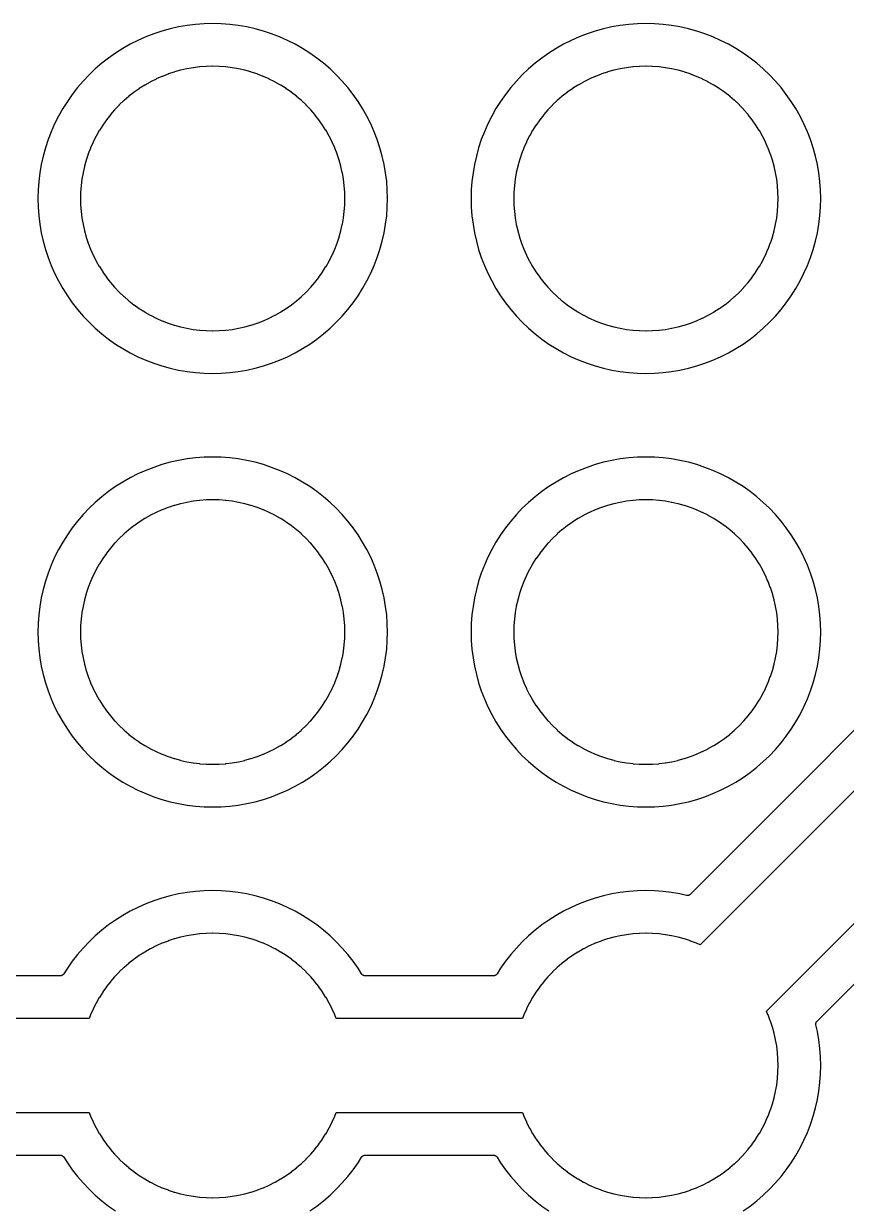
# Model space of a CAD drawing. Header units: millimetres. Extents: x -0.1 to 60, y -80 to 0.1.
# Drawn here: x 6.99 to 16.64, y -72.77 to -58.91 of the extents above; entities that cross this region are included whole.
import ezdxf

# ---------------------------------------------------------------- set-up
doc = ezdxf.new("R2010")
doc.units = ezdxf.units.MM

msp = doc.modelspace()

# ---------------------------------------------------------------- linework, layer by layer
for points in [[(11.257, -60.96), (11.255, -60.859), (11.248, -60.759), (11.235, -60.659), (11.218, -60.56), (11.196, -60.462), (11.169, -60.365), (11.138, -60.269), (11.101, -60.176), (11.061, -60.084), (11.015, -59.994), (10.966, -59.906), (10.912, -59.821), (10.854, -59.739), (10.792, -59.66), (10.726, -59.583), (10.657, -59.51), (10.584, -59.441), (10.508, -59.375), (10.429, -59.313), (10.346, -59.255), (10.261, -59.202), (10.174, -59.152), (10.084, -59.107), (9.992, -59.066), (9.898, -59.03), (9.803, -58.998), (9.706, -58.971), (9.607, -58.949), (9.508, -58.932), (9.408, -58.92), (9.308, -58.912), (9.207, -58.91), (9.107, -58.912), (9.007, -58.92), (8.907, -58.932), (8.808, -58.949), (8.709, -58.971), (8.612, -58.998), (8.517, -59.03), (8.423, -59.066), (8.331, -59.107), (8.241, -59.152), (8.154, -59.202), (8.069, -59.255), (7.986, -59.313), (7.907, -59.375), (7.831, -59.441), (7.758, -59.51), (7.689, -59.583), (7.623, -59.66), (7.561, -59.739), (7.503, -59.821), (7.449, -59.906), (7.4, -59.994), (7.354, -60.084), (7.314, -60.176), (7.277, -60.269), (7.246, -60.365), (7.219, -60.462), (7.197, -60.56), (7.18, -60.659), (7.167, -60.759), (7.16, -60.859), (7.158, -60.96), (7.16, -61.061), (7.167, -61.161), (7.18, -61.261), (7.197, -61.36), (7.219, -61.458), (7.246, -61.555), (7.277, -61.651), (7.314, -61.744), (7.354, -61.836), (7.4, -61.926), (7.449, -62.014), (7.503, -62.099), (7.561, -62.181), (7.623, -62.26), (7.689, -62.337), (7.758, -62.41), (7.831, -62.479), (7.907, -62.545), (7.986, -62.607), (8.069, -62.665), (8.154, -62.718), (8.241, -62.768), (8.331, -62.813), (8.423, -62.854), (8.517, -62.89), (8.612, -62.922), (8.709, -62.949), (8.808, -62.971), (8.907, -62.988), (9.007, -63), (9.107, -63.008), (9.207, -63.01), (9.308, -63.008), (9.408, -63), (9.508, -62.988), (9.607, -62.971), (9.706, -62.949), (9.803, -62.922), (9.898, -62.89), (9.992, -62.854), (10.084, -62.813), (10.174, -62.768), (10.261, -62.718), (10.346, -62.665), (10.429, -62.607), (10.508, -62.545), (10.584, -62.479), (10.657, -62.41), (10.726, -62.337), (10.792, -62.26), (10.854, -62.181), (10.912, -62.099), (10.966, -62.014), (11.015, -61.926), (11.061, -61.836), (11.101, -61.744), (11.138, -61.651), (11.169, -61.555), (11.196, -61.458), (11.218, -61.36), (11.235, -61.261), (11.248, -61.161), (11.255, -61.061), (11.257, -60.96)], [(16.337, -60.96), (16.335, -60.859), (16.328, -60.759), (16.315, -60.659), (16.298, -60.56), (16.276, -60.462), (16.249, -60.365), (16.218, -60.269), (16.181, -60.176), (16.141, -60.084), (16.095, -59.994), (16.046, -59.906), (15.992, -59.821), (15.934, -59.739), (15.872, -59.66), (15.806, -59.583), (15.737, -59.51), (15.664, -59.441), (15.588, -59.375), (15.509, -59.313), (15.426, -59.255), (15.341, -59.202), (15.254, -59.152), (15.164, -59.107), (15.072, -59.066), (14.978, -59.03), (14.883, -58.998), (14.786, -58.971), (14.687, -58.949), (14.588, -58.932), (14.488, -58.92), (14.388, -58.912), (14.287, -58.91), (14.187, -58.912), (14.087, -58.92), (13.987, -58.932), (13.888, -58.949), (13.789, -58.971), (13.692, -58.998), (13.597, -59.03), (13.503, -59.066), (13.411, -59.107), (13.321, -59.152), (13.234, -59.202), (13.149, -59.255), (13.066, -59.313), (12.987, -59.375), (12.911, -59.441), (12.838, -59.51), (12.769, -59.583), (12.703, -59.66), (12.641, -59.739), (12.583, -59.821), (12.529, -59.906), (12.48, -59.994), (12.434, -60.084), (12.394, -60.176), (12.357, -60.269), (12.326, -60.365), (12.299, -60.462), (12.277, -60.56), (12.26, -60.659), (12.247, -60.759), (12.24, -60.859), (12.238, -60.96), (12.24, -61.061), (12.247, -61.161), (12.26, -61.261), (12.277, -61.36), (12.299, -61.458), (12.326, -61.555), (12.357, -61.651), (12.394, -61.744), (12.434, -61.836), (12.48, -61.926), (12.529, -62.014), (12.583, -62.099), (12.641, -62.181), (12.703, -62.26), (12.769, -62.337), (12.838, -62.41), (12.911, -62.479), (12.987, -62.545), (13.066, -62.607), (13.149, -62.665), (13.234, -62.718), (13.321, -62.768), (13.411, -62.813), (13.503, -62.854), (13.597, -62.89), (13.692, -62.922), (13.789, -62.949), (13.888, -62.971), (13.987, -62.988), (14.087, -63), (14.187, -63.008), (14.287, -63.01), (14.388, -63.008), (14.488, -63), (14.588, -62.988), (14.687, -62.971), (14.786, -62.949), (14.883, -62.922), (14.978, -62.89), (15.072, -62.854), (15.164, -62.813), (15.254, -62.768), (15.341, -62.718), (15.426, -62.665), (15.509, -62.607), (15.588, -62.545), (15.664, -62.479), (15.737, -62.41), (15.806, -62.337), (15.872, -62.26), (15.934, -62.181), (15.992, -62.099), (16.046, -62.014), (16.095, -61.926), (16.141, -61.836), (16.181, -61.744), (16.218, -61.651), (16.249, -61.555), (16.276, -61.458), (16.298, -61.36), (16.315, -61.261), (16.328, -61.161), (16.335, -61.061), (16.337, -60.96)], [(10.758, -60.96), (10.758, -60.96), (10.757, -60.959), (10.756, -60.885), (10.756, -60.883), (10.75, -60.809), (10.75, -60.807), (10.741, -60.734), (10.741, -60.731), (10.728, -60.659), (10.727, -60.656), (10.711, -60.585), (10.711, -60.582), (10.691, -60.511), (10.69, -60.509), (10.667, -60.439), (10.666, -60.437), (10.64, -60.368), (10.639, -60.366), (10.609, -60.298), (10.608, -60.296), (10.575, -60.23), (10.574, -60.228), (10.538, -60.164), (10.536, -60.162), (10.497, -60.1), (10.496, -60.098), (10.453, -60.038), (10.452, -60.036), (10.406, -59.978), (10.405, -59.976), (10.357, -59.92), (10.355, -59.918), (10.304, -59.865), (10.303, -59.863), (10.249, -59.812), (10.247, -59.811), (10.192, -59.763), (10.19, -59.761), (10.132, -59.716), (10.13, -59.714), (10.07, -59.672), (10.068, -59.671), (10.005, -59.631), (10.003, -59.63), (9.939, -59.594), (9.937, -59.592), (9.871, -59.559), (9.869, -59.558), (9.802, -59.528), (9.8, -59.528), (9.731, -59.501), (9.729, -59.5), (9.659, -59.477), (9.656, -59.476), (9.585, -59.457), (9.583, -59.456), (9.511, -59.44), (9.509, -59.44), (9.436, -59.427), (9.434, -59.427), (9.361, -59.418), (9.358, -59.417), (9.285, -59.412), (9.282, -59.412), (9.209, -59.41), (9.206, -59.41), (9.133, -59.412), (9.13, -59.412), (9.057, -59.417), (9.054, -59.418), (8.981, -59.427), (8.979, -59.427), (8.906, -59.44), (8.904, -59.44), (8.832, -59.456), (8.83, -59.457), (8.759, -59.476), (8.756, -59.477), (8.686, -59.5), (8.684, -59.501), (8.615, -59.528), (8.613, -59.528), (8.546, -59.558), (8.544, -59.559), (8.478, -59.592), (8.476, -59.594), (8.412, -59.63), (8.41, -59.631), (8.347, -59.671), (8.345, -59.672), (8.285, -59.714), (8.283, -59.716), (8.225, -59.761), (8.223, -59.763), (8.168, -59.811), (8.166, -59.812), (8.112, -59.863), (8.111, -59.865), (8.06, -59.918), (8.058, -59.92), (8.01, -59.976), (8.009, -59.978), (7.963, -60.036), (7.962, -60.038), (7.919, -60.098), (7.918, -60.1), (7.879, -60.162), (7.877, -60.164), (7.841, -60.228), (7.84, -60.23), (7.807, -60.296), (7.806, -60.298), (7.776, -60.366), (7.775, -60.368), (7.749, -60.437), (7.748, -60.439), (7.725, -60.509), (7.724, -60.511), (7.704, -60.582), (7.704, -60.585), (7.688, -60.656), (7.687, -60.659), (7.674, -60.731), (7.674, -60.734), (7.665, -60.807), (7.665, -60.809), (7.659, -60.883), (7.659, -60.885), (7.658, -60.959), (7.658, -60.961), (7.659, -61.035), (7.659, -61.037), (7.665, -61.111), (7.665, -61.113), (7.674, -61.186), (7.674, -61.189), (7.687, -61.261), (7.688, -61.264), (7.704, -61.335), (7.704, -61.338), (7.724, -61.409), (7.725, -61.411), (7.748, -61.481), (7.749, -61.483), (7.775, -61.552), (7.776, -61.554), (7.806, -61.622), (7.807, -61.624), (7.84, -61.69), (7.841, -61.692), (7.877, -61.756), (7.879, -61.758), (7.918, -61.82), (7.919, -61.822), (7.962, -61.882), (7.963, -61.884), (8.009, -61.942), (8.01, -61.944), (8.058, -62), (8.06, -62.002), (8.111, -62.055), (8.112, -62.057), (8.166, -62.108), (8.168, -62.109), (8.223, -62.157), (8.225, -62.159), (8.283, -62.204), (8.285, -62.206), (8.345, -62.248), (8.347, -62.249), (8.41, -62.289), (8.412, -62.29), (8.476, -62.326), (8.478, -62.328), (8.544, -62.361), (8.546, -62.362), (8.613, -62.392), (8.615, -62.392), (8.684, -62.419), (8.686, -62.42), (8.756, -62.443), (8.759, -62.444), (8.83, -62.463), (8.832, -62.464), (8.904, -62.48), (8.906, -62.48), (8.979, -62.493), (8.981, -62.493), (9.054, -62.502), (9.057, -62.503), (9.13, -62.508), (9.133, -62.508), (9.206, -62.51), (9.209, -62.51), (9.282, -62.508), (9.285, -62.508), (9.358, -62.503), (9.361, -62.502), (9.434, -62.493), (9.436, -62.493), (9.509, -62.48), (9.511, -62.48), (9.583, -62.464), (9.585, -62.463), (9.656, -62.444), (9.659, -62.443), (9.729, -62.42), (9.731, -62.419), (9.8, -62.392), (9.802, -62.392), (9.869, -62.362), (9.871, -62.361), (9.937, -62.328), (9.939, -62.326), (10.003, -62.29), (10.005, -62.289), (10.068, -62.249), (10.07, -62.248), (10.13, -62.206), (10.132, -62.204), (10.19, -62.159), (10.192, -62.157), (10.247, -62.109), (10.249, -62.108), (10.303, -62.057), (10.304, -62.055), (10.355, -62.002), (10.357, -62), (10.405, -61.944), (10.406, -61.942), (10.452, -61.884), (10.453, -61.882), (10.496, -61.822), (10.497, -61.82), (10.536, -61.758), (10.538, -61.756), (10.574, -61.692), (10.575, -61.69), (10.608, -61.624), (10.609, -61.622), (10.639, -61.554), (10.64, -61.552), (10.666, -61.483), (10.667, -61.481), (10.69, -61.411), (10.691, -61.409), (10.711, -61.338), (10.711, -61.335), (10.727, -61.264), (10.728, -61.261), (10.741, -61.189), (10.741, -61.186), (10.75, -61.113), (10.75, -61.111), (10.756, -61.037), (10.756, -61.035), (10.757, -60.961), (10.758, -60.96)], [(15.838, -60.96), (15.838, -60.96), (15.837, -60.959), (15.836, -60.885), (15.836, -60.883), (15.83, -60.809), (15.83, -60.807), (15.821, -60.734), (15.821, -60.731), (15.808, -60.659), (15.807, -60.656), (15.791, -60.585), (15.791, -60.582), (15.771, -60.511), (15.77, -60.509), (15.747, -60.439), (15.746, -60.437), (15.72, -60.368), (15.719, -60.366), (15.689, -60.298), (15.688, -60.296), (15.655, -60.23), (15.654, -60.228), (15.618, -60.164), (15.616, -60.162), (15.577, -60.1), (15.576, -60.098), (15.533, -60.038), (15.532, -60.036), (15.486, -59.978), (15.485, -59.976), (15.437, -59.92), (15.435, -59.918), (15.384, -59.865), (15.383, -59.863), (15.329, -59.812), (15.327, -59.811), (15.272, -59.763), (15.27, -59.761), (15.212, -59.716), (15.21, -59.714), (15.15, -59.672), (15.148, -59.671), (15.085, -59.631), (15.083, -59.63), (15.019, -59.594), (15.017, -59.592), (14.951, -59.559), (14.949, -59.558), (14.882, -59.528), (14.88, -59.528), (14.811, -59.501), (14.809, -59.5), (14.739, -59.477), (14.736, -59.476), (14.665, -59.457), (14.663, -59.456), (14.591, -59.44), (14.589, -59.44), (14.516, -59.427), (14.514, -59.427), (14.441, -59.418), (14.438, -59.417), (14.365, -59.412), (14.362, -59.412), (14.289, -59.41), (14.286, -59.41), (14.213, -59.412), (14.21, -59.412), (14.137, -59.417), (14.134, -59.418), (14.061, -59.427), (14.059, -59.427), (13.986, -59.44), (13.984, -59.44), (13.912, -59.456), (13.91, -59.457), (13.839, -59.476), (13.836, -59.477), (13.766, -59.5), (13.764, -59.501), (13.695, -59.528), (13.693, -59.528), (13.626, -59.558), (13.624, -59.559), (13.558, -59.592), (13.556, -59.594), (13.492, -59.63), (13.49, -59.631), (13.427, -59.671), (13.425, -59.672), (13.365, -59.714), (13.363, -59.716), (13.305, -59.761), (13.303, -59.763), (13.248, -59.811), (13.246, -59.812), (13.192, -59.863), (13.191, -59.865), (13.14, -59.918), (13.138, -59.92), (13.09, -59.976), (13.089, -59.978), (13.043, -60.036), (13.042, -60.038), (12.999, -60.098), (12.998, -60.1), (12.959, -60.162), (12.957, -60.164), (12.921, -60.228), (12.92, -60.23), (12.887, -60.296), (12.886, -60.298), (12.856, -60.366), (12.855, -60.368), (12.829, -60.437), (12.828, -60.439), (12.805, -60.509), (12.804, -60.511), (12.784, -60.582), (12.784, -60.585), (12.768, -60.656), (12.767, -60.659), (12.754, -60.731), (12.754, -60.734), (12.745, -60.807), (12.745, -60.809), (12.739, -60.883), (12.739, -60.885), (12.738, -60.959), (12.738, -60.961), (12.739, -61.035), (12.739, -61.037), (12.745, -61.111), (12.745, -61.113), (12.754, -61.186), (12.754, -61.189), (12.767, -61.261), (12.768, -61.264), (12.784, -61.335), (12.784, -61.338), (12.804, -61.409), (12.805, -61.411), (12.828, -61.481), (12.829, -61.483), (12.855, -61.552), (12.856, -61.554), (12.886, -61.622), (12.887, -61.624), (12.92, -61.69), (12.921, -61.692), (12.957, -61.756), (12.959, -61.758), (12.998, -61.82), (12.999, -61.822), (13.042, -61.882), (13.043, -61.884), (13.089, -61.942), (13.09, -61.944), (13.138, -62), (13.14, -62.002), (13.191, -62.055), (13.192, -62.057), (13.246, -62.108), (13.248, -62.109), (13.303, -62.157), (13.305, -62.159), (13.363, -62.204), (13.365, -62.206), (13.425, -62.248), (13.427, -62.249), (13.49, -62.289), (13.492, -62.29), (13.556, -62.326), (13.558, -62.328), (13.624, -62.361), (13.626, -62.362), (13.693, -62.392), (13.695, -62.392), (13.764, -62.419), (13.766, -62.42), (13.836, -62.443), (13.839, -62.444), (13.91, -62.463), (13.912, -62.464), (13.984, -62.48), (13.986, -62.48), (14.059, -62.493), (14.061, -62.493), (14.134, -62.502), (14.137, -62.503), (14.21, -62.508), (14.213, -62.508), (14.286, -62.51), (14.289, -62.51), (14.362, -62.508), (14.365, -62.508), (14.438, -62.503), (14.441, -62.502), (14.514, -62.493), (14.516, -62.493), (14.589, -62.48), (14.591, -62.48), (14.663, -62.464), (14.665, -62.463), (14.736, -62.444), (14.739, -62.443), (14.809, -62.42), (14.811, -62.419), (14.88, -62.392), (14.882, -62.392), (14.949, -62.362), (14.951, -62.361), (15.017, -62.328), (15.019, -62.326), (15.083, -62.29), (15.085, -62.289), (15.148, -62.249), (15.15, -62.248), (15.21, -62.206), (15.212, -62.204), (15.27, -62.159), (15.272, -62.157), (15.327, -62.109), (15.329, -62.108), (15.383, -62.057), (15.384, -62.055), (15.435, -62.002), (15.437, -62), (15.485, -61.944), (15.486, -61.942), (15.532, -61.884), (15.533, -61.882), (15.576, -61.822), (15.577, -61.82), (15.616, -61.758), (15.618, -61.756), (15.654, -61.692), (15.655, -61.69), (15.688, -61.624), (15.689, -61.622), (15.719, -61.554), (15.72, -61.552), (15.746, -61.483), (15.747, -61.481), (15.77, -61.411), (15.771, -61.409), (15.791, -61.338), (15.791, -61.335), (15.807, -61.264), (15.808, -61.261), (15.821, -61.189), (15.821, -61.186), (15.83, -61.113), (15.83, -61.111), (15.836, -61.037), (15.836, -61.035), (15.837, -60.961), (15.838, -60.96)], [(11.257, -66.04), (11.255, -65.939), (11.248, -65.839), (11.235, -65.739), (11.218, -65.64), (11.196, -65.542), (11.169, -65.445), (11.138, -65.349), (11.101, -65.256), (11.061, -65.164), (11.015, -65.074), (10.966, -64.986), (10.912, -64.901), (10.854, -64.819), (10.792, -64.74), (10.726, -64.663), (10.657, -64.59), (10.584, -64.521), (10.508, -64.455), (10.429, -64.393), (10.346, -64.335), (10.261, -64.282), (10.174, -64.232), (10.084, -64.187), (9.992, -64.146), (9.898, -64.11), (9.803, -64.078), (9.706, -64.051), (9.607, -64.029), (9.508, -64.012), (9.408, -64), (9.308, -63.992), (9.207, -63.99), (9.107, -63.992), (9.007, -64), (8.907, -64.012), (8.808, -64.029), (8.709, -64.051), (8.612, -64.078), (8.517, -64.11), (8.423, -64.146), (8.331, -64.187), (8.241, -64.232), (8.154, -64.282), (8.069, -64.335), (7.986, -64.393), (7.907, -64.455), (7.831, -64.521), (7.758, -64.59), (7.689, -64.663), (7.623, -64.74), (7.561, -64.819), (7.503, -64.901), (7.449, -64.986), (7.4, -65.074), (7.354, -65.164), (7.314, -65.256), (7.277, -65.349), (7.246, -65.445), (7.219, -65.542), (7.197, -65.64), (7.18, -65.739), (7.167, -65.839), (7.16, -65.939), (7.158, -66.04), (7.16, -66.141), (7.167, -66.241), (7.18, -66.341), (7.197, -66.44), (7.219, -66.538), (7.246, -66.635), (7.277, -66.731), (7.314, -66.824), (7.354, -66.916), (7.4, -67.006), (7.449, -67.094), (7.503, -67.179), (7.561, -67.261), (7.623, -67.34), (7.689, -67.417), (7.758, -67.49), (7.831, -67.559), (7.907, -67.625), (7.986, -67.687), (8.069, -67.745), (8.154, -67.798), (8.241, -67.848), (8.331, -67.893), (8.423, -67.934), (8.517, -67.97), (8.612, -68.002), (8.709, -68.029), (8.808, -68.051), (8.907, -68.068), (9.007, -68.08), (9.107, -68.088), (9.207, -68.09), (9.308, -68.088), (9.408, -68.08), (9.508, -68.068), (9.607, -68.051), (9.706, -68.029), (9.803, -68.002), (9.898, -67.97), (9.992, -67.934), (10.084, -67.893), (10.174, -67.848), (10.261, -67.798), (10.346, -67.745), (10.429, -67.687), (10.508, -67.625), (10.584, -67.559), (10.657, -67.49), (10.726, -67.417), (10.792, -67.34), (10.854, -67.261), (10.912, -67.179), (10.966, -67.094), (11.015, -67.006), (11.061, -66.916), (11.101, -66.824), (11.138, -66.731), (11.169, -66.635), (11.196, -66.538), (11.218, -66.44), (11.235, -66.341), (11.248, -66.241), (11.255, -66.141), (11.257, -66.04)], [(16.337, -66.04), (16.335, -65.939), (16.328, -65.839), (16.315, -65.739), (16.298, -65.64), (16.276, -65.542), (16.249, -65.445), (16.218, -65.349), (16.181, -65.256), (16.141, -65.164), (16.095, -65.074), (16.046, -64.986), (15.992, -64.901), (15.934, -64.819), (15.872, -64.74), (15.806, -64.663), (15.737, -64.59), (15.664, -64.521), (15.588, -64.455), (15.509, -64.393), (15.426, -64.335), (15.341, -64.282), (15.254, -64.232), (15.164, -64.187), (15.072, -64.146), (14.978, -64.11), (14.883, -64.078), (14.786, -64.051), (14.687, -64.029), (14.588, -64.012), (14.488, -64), (14.388, -63.992), (14.287, -63.99), (14.187, -63.992), (14.087, -64), (13.987, -64.012), (13.888, -64.029), (13.789, -64.051), (13.692, -64.078), (13.597, -64.11), (13.503, -64.146), (13.411, -64.187), (13.321, -64.232), (13.234, -64.282), (13.149, -64.335), (13.066, -64.393), (12.987, -64.455), (12.911, -64.521), (12.838, -64.59), (12.769, -64.663), (12.703, -64.74), (12.641, -64.819), (12.583, -64.901), (12.529, -64.986), (12.48, -65.074), (12.434, -65.164), (12.394, -65.256), (12.357, -65.349), (12.326, -65.445), (12.299, -65.542), (12.277, -65.64), (12.26, -65.739), (12.247, -65.839), (12.24, -65.939), (12.238, -66.04), (12.24, -66.141), (12.247, -66.241), (12.26, -66.341), (12.277, -66.44), (12.299, -66.538), (12.326, -66.635), (12.357, -66.731), (12.394, -66.824), (12.434, -66.916), (12.48, -67.006), (12.529, -67.094), (12.583, -67.179), (12.641, -67.261), (12.703, -67.34), (12.769, -67.417), (12.838, -67.49), (12.911, -67.559), (12.987, -67.625), (13.066, -67.687), (13.149, -67.745), (13.234, -67.798), (13.321, -67.848), (13.411, -67.893), (13.503, -67.934), (13.597, -67.97), (13.692, -68.002), (13.789, -68.029), (13.888, -68.051), (13.987, -68.068), (14.087, -68.08), (14.187, -68.088), (14.287, -68.09), (14.388, -68.088), (14.488, -68.08), (14.588, -68.068), (14.687, -68.051), (14.786, -68.029), (14.883, -68.002), (14.978, -67.97), (15.072, -67.934), (15.164, -67.893), (15.254, -67.848), (15.341, -67.798), (15.426, -67.745), (15.509, -67.687), (15.588, -67.625), (15.664, -67.559), (15.737, -67.49), (15.806, -67.417), (15.872, -67.34), (15.934, -67.261), (15.992, -67.179), (16.046, -67.094), (16.095, -67.006), (16.141, -66.916), (16.181, -66.824), (16.218, -66.731), (16.249, -66.635), (16.276, -66.538), (16.298, -66.44), (16.315, -66.341), (16.328, -66.241), (16.335, -66.141), (16.337, -66.04)], [(10.758, -66.04), (10.758, -66.04), (10.757, -66.039), (10.756, -65.965), (10.756, -65.963), (10.75, -65.889), (10.75, -65.887), (10.741, -65.814), (10.741, -65.811), (10.728, -65.739), (10.727, -65.736), (10.711, -65.665), (10.711, -65.662), (10.691, -65.591), (10.69, -65.589), (10.667, -65.519), (10.666, -65.517), (10.64, -65.448), (10.639, -65.446), (10.609, -65.378), (10.608, -65.376), (10.575, -65.31), (10.574, -65.308), (10.538, -65.244), (10.536, -65.242), (10.497, -65.18), (10.496, -65.178), (10.453, -65.118), (10.452, -65.116), (10.406, -65.058), (10.405, -65.056), (10.357, -65), (10.355, -64.998), (10.304, -64.945), (10.303, -64.943), (10.249, -64.892), (10.247, -64.891), (10.192, -64.843), (10.19, -64.841), (10.132, -64.796), (10.13, -64.794), (10.07, -64.752), (10.068, -64.751), (10.005, -64.711), (10.003, -64.71), (9.939, -64.674), (9.937, -64.672), (9.871, -64.639), (9.869, -64.638), (9.802, -64.608), (9.8, -64.608), (9.731, -64.581), (9.729, -64.58), (9.659, -64.557), (9.656, -64.556), (9.585, -64.537), (9.583, -64.536), (9.511, -64.52), (9.509, -64.52), (9.436, -64.507), (9.434, -64.507), (9.361, -64.498), (9.358, -64.497), (9.285, -64.492), (9.282, -64.492), (9.209, -64.49), (9.206, -64.49), (9.133, -64.492), (9.13, -64.492), (9.057, -64.497), (9.054, -64.498), (8.981, -64.507), (8.979, -64.507), (8.906, -64.52), (8.904, -64.52), (8.832, -64.536), (8.83, -64.537), (8.759, -64.556), (8.756, -64.557), (8.686, -64.58), (8.684, -64.581), (8.615, -64.608), (8.613, -64.608), (8.546, -64.638), (8.544, -64.639), (8.478, -64.672), (8.476, -64.674), (8.412, -64.71), (8.41, -64.711), (8.347, -64.751), (8.345, -64.752), (8.285, -64.794), (8.283, -64.796), (8.225, -64.841), (8.223, -64.843), (8.168, -64.891), (8.166, -64.892), (8.112, -64.943), (8.111, -64.945), (8.06, -64.998), (8.058, -65), (8.01, -65.056), (8.009, -65.058), (7.963, -65.116), (7.962, -65.118), (7.919, -65.178), (7.918, -65.18), (7.879, -65.242), (7.877, -65.244), (7.841, -65.308), (7.84, -65.31), (7.807, -65.376), (7.806, -65.378), (7.776, -65.446), (7.775, -65.448), (7.749, -65.517), (7.748, -65.519), (7.725, -65.589), (7.724, -65.591), (7.704, -65.662), (7.704, -65.665), (7.688, -65.736), (7.687, -65.739), (7.674, -65.811), (7.674, -65.814), (7.665, -65.887), (7.665, -65.889), (7.659, -65.963), (7.659, -65.965), (7.658, -66.039), (7.658, -66.041), (7.659, -66.115), (7.659, -66.117), (7.665, -66.191), (7.665, -66.193), (7.674, -66.266), (7.674, -66.269), (7.687, -66.341), (7.688, -66.344), (7.704, -66.415), (7.704, -66.418), (7.724, -66.489), (7.725, -66.491), (7.748, -66.561), (7.749, -66.563), (7.775, -66.632), (7.776, -66.634), (7.806, -66.702), (7.807, -66.704), (7.84, -66.77), (7.841, -66.772), (7.877, -66.836), (7.879, -66.838), (7.918, -66.9), (7.919, -66.902), (7.962, -66.962), (7.963, -66.964), (8.009, -67.022), (8.01, -67.024), (8.058, -67.08), (8.06, -67.082), (8.111, -67.135), (8.112, -67.137), (8.166, -67.188), (8.168, -67.189), (8.223, -67.237), (8.225, -67.239), (8.283, -67.284), (8.285, -67.286), (8.345, -67.328), (8.347, -67.329), (8.41, -67.369), (8.412, -67.37), (8.476, -67.406), (8.478, -67.408), (8.544, -67.441), (8.546, -67.442), (8.613, -67.472), (8.615, -67.472), (8.684, -67.499), (8.686, -67.5), (8.756, -67.523), (8.759, -67.524), (8.83, -67.543), (8.832, -67.544), (8.904, -67.56), (8.906, -67.56), (8.979, -67.573), (8.981, -67.573), (9.054, -67.582), (9.057, -67.583), (9.13, -67.588), (9.133, -67.588), (9.206, -67.59), (9.209, -67.59), (9.282, -67.588), (9.285, -67.588), (9.358, -67.583), (9.361, -67.582), (9.434, -67.573), (9.436, -67.573), (9.509, -67.56), (9.511, -67.56), (9.583, -67.544), (9.585, -67.543), (9.656, -67.524), (9.659, -67.523), (9.729, -67.5), (9.731, -67.499), (9.8, -67.472), (9.802, -67.472), (9.869, -67.442), (9.871, -67.441), (9.937, -67.408), (9.939, -67.406), (10.003, -67.37), (10.005, -67.369), (10.068, -67.329), (10.07, -67.328), (10.13, -67.286), (10.132, -67.284), (10.19, -67.239), (10.192, -67.237), (10.247, -67.189), (10.249, -67.188), (10.303, -67.137), (10.304, -67.135), (10.355, -67.082), (10.357, -67.08), (10.405, -67.024), (10.406, -67.022), (10.452, -66.964), (10.453, -66.962), (10.496, -66.902), (10.497, -66.9), (10.536, -66.838), (10.538, -66.836), (10.574, -66.772), (10.575, -66.77), (10.608, -66.704), (10.609, -66.702), (10.639, -66.634), (10.64, -66.632), (10.666, -66.563), (10.667, -66.561), (10.69, -66.491), (10.691, -66.489), (10.711, -66.418), (10.711, -66.415), (10.727, -66.344), (10.728, -66.341), (10.741, -66.269), (10.741, -66.266), (10.75, -66.193), (10.75, -66.191), (10.756, -66.117), (10.756, -66.115), (10.757, -66.041), (10.758, -66.04)], [(15.838, -66.04), (15.838, -66.04), (15.837, -66.039), (15.836, -65.965), (15.836, -65.963), (15.83, -65.889), (15.83, -65.887), (15.821, -65.814), (15.821, -65.811), (15.808, -65.739), (15.807, -65.736), (15.791, -65.665), (15.791, -65.662), (15.771, -65.591), (15.77, -65.589), (15.747, -65.519), (15.746, -65.517), (15.72, -65.448), (15.719, -65.446), (15.689, -65.378), (15.688, -65.376), (15.655, -65.31), (15.654, -65.308), (15.618, -65.244), (15.616, -65.242), (15.577, -65.18), (15.576, -65.178), (15.533, -65.118), (15.532, -65.116), (15.486, -65.058), (15.485, -65.056), (15.437, -65), (15.435, -64.998), (15.384, -64.945), (15.383, -64.943), (15.329, -64.892), (15.327, -64.891), (15.272, -64.843), (15.27, -64.841), (15.212, -64.796), (15.21, -64.794), (15.15, -64.752), (15.148, -64.751), (15.085, -64.711), (15.083, -64.71), (15.019, -64.674), (15.017, -64.672), (14.951, -64.639), (14.949, -64.638), (14.882, -64.608), (14.88, -64.608), (14.811, -64.581), (14.809, -64.58), (14.739, -64.557), (14.736, -64.556), (14.665, -64.537), (14.663, -64.536), (14.591, -64.52), (14.589, -64.52), (14.516, -64.507), (14.514, -64.507), (14.441, -64.498), (14.438, -64.497), (14.365, -64.492), (14.362, -64.492), (14.289, -64.49), (14.286, -64.49), (14.213, -64.492), (14.21, -64.492), (14.137, -64.497), (14.134, -64.498), (14.061, -64.507), (14.059, -64.507), (13.986, -64.52), (13.984, -64.52), (13.912, -64.536), (13.91, -64.537), (13.839, -64.556), (13.836, -64.557), (13.766, -64.58), (13.764, -64.581), (13.695, -64.608), (13.693, -64.608), (13.626, -64.638), (13.624, -64.639), (13.558, -64.672), (13.556, -64.674), (13.492, -64.71), (13.49, -64.711), (13.427, -64.751), (13.425, -64.752), (13.365, -64.794), (13.363, -64.796), (13.305, -64.841), (13.303, -64.843), (13.248, -64.891), (13.246, -64.892), (13.192, -64.943), (13.191, -64.945), (13.14, -64.998), (13.138, -65), (13.09, -65.056), (13.089, -65.058), (13.043, -65.116), (13.042, -65.118), (12.999, -65.178), (12.998, -65.18), (12.959, -65.242), (12.957, -65.244), (12.921, -65.308), (12.92, -65.31), (12.887, -65.376), (12.886, -65.378), (12.856, -65.446), (12.855, -65.448), (12.829, -65.517), (12.828, -65.519), (12.805, -65.589), (12.804, -65.591), (12.784, -65.662), (12.784, -65.665), (12.768, -65.736), (12.767, -65.739), (12.754, -65.811), (12.754, -65.814), (12.745, -65.887), (12.745, -65.889), (12.739, -65.963), (12.739, -65.965), (12.738, -66.039), (12.738, -66.041), (12.739, -66.115), (12.739, -66.117), (12.745, -66.191), (12.745, -66.193), (12.754, -66.266), (12.754, -66.269), (12.767, -66.341), (12.768, -66.344), (12.784, -66.415), (12.784, -66.418), (12.804, -66.489), (12.805, -66.491), (12.828, -66.561), (12.829, -66.563), (12.855, -66.632), (12.856, -66.634), (12.886, -66.702), (12.887, -66.704), (12.92, -66.77), (12.921, -66.772), (12.957, -66.836), (12.959, -66.838), (12.998, -66.9), (12.999, -66.902), (13.042, -66.962), (13.043, -66.964), (13.089, -67.022), (13.09, -67.024), (13.138, -67.08), (13.14, -67.082), (13.191, -67.135), (13.192, -67.137), (13.246, -67.188), (13.248, -67.189), (13.303, -67.237), (13.305, -67.239), (13.363, -67.284), (13.365, -67.286), (13.425, -67.328), (13.427, -67.329), (13.49, -67.369), (13.492, -67.37), (13.556, -67.406), (13.558, -67.408), (13.624, -67.441), (13.626, -67.442), (13.693, -67.472), (13.695, -67.472), (13.764, -67.499), (13.766, -67.5), (13.836, -67.523), (13.839, -67.524), (13.91, -67.543), (13.912, -67.544), (13.984, -67.56), (13.986, -67.56), (14.059, -67.573), (14.061, -67.573), (14.134, -67.582), (14.137, -67.583), (14.21, -67.588), (14.213, -67.588), (14.286, -67.59), (14.289, -67.59), (14.362, -67.588), (14.365, -67.588), (14.438, -67.583), (14.441, -67.582), (14.514, -67.573), (14.516, -67.573), (14.589, -67.56), (14.591, -67.56), (14.663, -67.544), (14.665, -67.543), (14.736, -67.524), (14.739, -67.523), (14.809, -67.5), (14.811, -67.499), (14.88, -67.472), (14.882, -67.472), (14.949, -67.442), (14.951, -67.441), (15.017, -67.408), (15.019, -67.406), (15.083, -67.37), (15.085, -67.369), (15.148, -67.329), (15.15, -67.328), (15.21, -67.286), (15.212, -67.284), (15.27, -67.239), (15.272, -67.237), (15.327, -67.189), (15.329, -67.188), (15.383, -67.137), (15.384, -67.135), (15.435, -67.082), (15.437, -67.08), (15.485, -67.024), (15.486, -67.022), (15.532, -66.964), (15.533, -66.962), (15.576, -66.902), (15.577, -66.9), (15.616, -66.838), (15.618, -66.836), (15.654, -66.772), (15.655, -66.77), (15.688, -66.704), (15.689, -66.702), (15.719, -66.634), (15.72, -66.632), (15.746, -66.563), (15.747, -66.561), (15.77, -66.491), (15.771, -66.489), (15.791, -66.418), (15.791, -66.415), (15.807, -66.344), (15.808, -66.341), (15.821, -66.269), (15.821, -66.266), (15.83, -66.193), (15.83, -66.191), (15.836, -66.117), (15.836, -66.115), (15.837, -66.041), (15.838, -66.04)], [(18.091, -65.831), (14.809, -69.113), (14.807, -69.115), (14.805, -69.116), (14.803, -69.118), (14.801, -69.119), (14.799, -69.121), (14.797, -69.122), (14.795, -69.123), (14.792, -69.124), (14.79, -69.125), (14.788, -69.126), (14.785, -69.126), (14.783, -69.127), (14.78, -69.127), (14.778, -69.127), (14.775, -69.127), (14.773, -69.127), (14.77, -69.127), (14.768, -69.127), (14.765, -69.127), (14.763, -69.126), (14.687, -69.109), (14.588, -69.092), (14.488, -69.08), (14.388, -69.072), (14.287, -69.07), (14.187, -69.072), (14.087, -69.08), (13.987, -69.092), (13.888, -69.109), (13.789, -69.131), (13.692, -69.158), (13.597, -69.19), (13.503, -69.226), (13.411, -69.267), (13.321, -69.312), (13.234, -69.362), (13.149, -69.415), (13.066, -69.473), (12.987, -69.535), (12.911, -69.601), (12.838, -69.67), (12.769, -69.743), (12.703, -69.82), (12.641, -69.899), (12.583, -69.981), (12.542, -70.046), (12.54, -70.048), (12.539, -70.05), (12.537, -70.052), (12.536, -70.054), (12.534, -70.056), (12.532, -70.058), (12.53, -70.059), (12.528, -70.061), (12.526, -70.062), (12.524, -70.063), (12.521, -70.064), (12.519, -70.065), (12.517, -70.066), (12.514, -70.067), (12.512, -70.068), (12.51, -70.068), (12.507, -70.069), (12.505, -70.069), (12.502, -70.069), (12.5, -70.069), (10.995, -70.069), (10.993, -70.069), (10.99, -70.069), (10.988, -70.069), (10.985, -70.068), (10.983, -70.068), (10.981, -70.067), (10.978, -70.066), (10.976, -70.065), (10.974, -70.064), (10.971, -70.063), (10.969, -70.062), (10.967, -70.061), (10.965, -70.059), (10.963, -70.058), (10.961, -70.056), (10.959, -70.054), (10.958, -70.052), (10.956, -70.05), (10.955, -70.048), (10.953, -70.046), (10.912, -69.981), (10.854, -69.899), (10.792, -69.82), (10.726, -69.743), (10.657, -69.67), (10.584, -69.601), (10.508, -69.535), (10.429, -69.473), (10.346, -69.415), (10.261, -69.362), (10.174, -69.312), (10.084, -69.267), (9.992, -69.226), (9.898, -69.19), (9.803, -69.158), (9.706, -69.131), (9.607, -69.109), (9.508, -69.092), (9.408, -69.08), (9.308, -69.072), (9.207, -69.07), (9.107, -69.072), (9.007, -69.08), (8.907, -69.092), (8.808, -69.109), (8.709, -69.131), (8.612, -69.158), (8.517, -69.19), (8.423, -69.226), (8.331, -69.267), (8.241, -69.312), (8.154, -69.362), (8.069, -69.415), (7.986, -69.473), (7.907, -69.535), (7.831, -69.601), (7.758, -69.67), (7.689, -69.743), (7.623, -69.82), (7.561, -69.899), (7.503, -69.981), (7.462, -70.046), (7.46, -70.048), (7.459, -70.05), (7.457, -70.052), (7.456, -70.054), (7.454, -70.056), (7.452, -70.058), (7.45, -70.059), (7.448, -70.061), (7.446, -70.062), (7.444, -70.063), (7.441, -70.064), (7.439, -70.065), (7.437, -70.066), (7.434, -70.067), (7.432, -70.068), (7.43, -70.068), (7.427, -70.069), (7.425, -70.069), (7.422, -70.069), (7.42, -70.069), (5.915, -70.069)], [(18.587, -66.042), (14.923, -69.707), (14.882, -69.688), (14.88, -69.688), (14.811, -69.661), (14.809, -69.66), (14.739, -69.637), (14.736, -69.636), (14.665, -69.617), (14.663, -69.616), (14.591, -69.6), (14.589, -69.6), (14.516, -69.587), (14.514, -69.587), (14.441, -69.578), (14.438, -69.577), (14.365, -69.572), (14.362, -69.572), (14.289, -69.57), (14.286, -69.57), (14.213, -69.572), (14.21, -69.572), (14.137, -69.577), (14.134, -69.578), (14.061, -69.587), (14.059, -69.587), (13.986, -69.6), (13.984, -69.6), (13.912, -69.616), (13.91, -69.617), (13.839, -69.636), (13.836, -69.637), (13.766, -69.66), (13.764, -69.661), (13.695, -69.688), (13.693, -69.688), (13.626, -69.718), (13.624, -69.719), (13.558, -69.752), (13.556, -69.754), (13.492, -69.79), (13.49, -69.791), (13.427, -69.831), (13.425, -69.832), (13.365, -69.874), (13.363, -69.876), (13.305, -69.921), (13.303, -69.923), (13.248, -69.971), (13.246, -69.972), (13.192, -70.023), (13.191, -70.025), (13.14, -70.078), (13.138, -70.08), (13.09, -70.136), (13.089, -70.138), (13.043, -70.196), (13.042, -70.198), (12.999, -70.258), (12.998, -70.26), (12.959, -70.322), (12.957, -70.324), (12.921, -70.388), (12.92, -70.39), (12.887, -70.456), (12.886, -70.458), (12.856, -70.526), (12.855, -70.528), (12.839, -70.57), (10.656, -70.57), (10.64, -70.528), (10.639, -70.526), (10.609, -70.458), (10.608, -70.456), (10.575, -70.39), (10.574, -70.388), (10.538, -70.324), (10.536, -70.322), (10.497, -70.26), (10.496, -70.258), (10.453, -70.198), (10.452, -70.196), (10.406, -70.138), (10.405, -70.136), (10.357, -70.08), (10.355, -70.078), (10.304, -70.025), (10.303, -70.023), (10.249, -69.972), (10.247, -69.971), (10.192, -69.923), (10.19, -69.921), (10.132, -69.876), (10.13, -69.874), (10.07, -69.832), (10.068, -69.831), (10.005, -69.791), (10.003, -69.79), (9.939, -69.754), (9.937, -69.752), (9.871, -69.719), (9.869, -69.718), (9.802, -69.688), (9.8, -69.688), (9.731, -69.661), (9.729, -69.66), (9.659, -69.637), (9.656, -69.636), (9.585, -69.617), (9.583, -69.616), (9.511, -69.6), (9.509, -69.6), (9.436, -69.587), (9.434, -69.587), (9.361, -69.578), (9.358, -69.577), (9.285, -69.572), (9.282, -69.572), (9.209, -69.57), (9.206, -69.57), (9.133, -69.572), (9.13, -69.572), (9.057, -69.577), (9.054, -69.578), (8.981, -69.587), (8.979, -69.587), (8.906, -69.6), (8.904, -69.6), (8.832, -69.616), (8.83, -69.617), (8.759, -69.636), (8.756, -69.637), (8.686, -69.66), (8.684, -69.661), (8.615, -69.688), (8.613, -69.688), (8.546, -69.718), (8.544, -69.719), (8.478, -69.752), (8.476, -69.754), (8.412, -69.79), (8.41, -69.791), (8.347, -69.831), (8.345, -69.832), (8.285, -69.874), (8.283, -69.876), (8.225, -69.921), (8.223, -69.923), (8.168, -69.971), (8.166, -69.972), (8.112, -70.023), (8.111, -70.025), (8.06, -70.078), (8.058, -70.08), (8.01, -70.136), (8.009, -70.138), (7.963, -70.196), (7.962, -70.198), (7.919, -70.258), (7.918, -70.26), (7.879, -70.322), (7.877, -70.324), (7.841, -70.388), (7.84, -70.39), (7.807, -70.456), (7.806, -70.458), (7.776, -70.526), (7.775, -70.528), (7.759, -70.57), (5.576, -70.57)], [(5.576, -71.67), (7.759, -71.67), (7.775, -71.712), (7.776, -71.714), (7.806, -71.782), (7.807, -71.784), (7.84, -71.85), (7.841, -71.852), (7.877, -71.916), (7.879, -71.918), (7.918, -71.98), (7.919, -71.982), (7.962, -72.042), (7.963, -72.044), (8.009, -72.102), (8.01, -72.104), (8.058, -72.16), (8.06, -72.162), (8.111, -72.215), (8.112, -72.217), (8.166, -72.268), (8.168, -72.269), (8.223, -72.317), (8.225, -72.319), (8.283, -72.364), (8.285, -72.366), (8.345, -72.408), (8.347, -72.409), (8.41, -72.449), (8.412, -72.45), (8.476, -72.486), (8.478, -72.488), (8.544, -72.521), (8.546, -72.522), (8.613, -72.552), (8.615, -72.552), (8.684, -72.579), (8.686, -72.58), (8.756, -72.603), (8.759, -72.604), (8.83, -72.623), (8.832, -72.624), (8.904, -72.64), (8.906, -72.64), (8.979, -72.653), (8.981, -72.653), (9.054, -72.662), (9.057, -72.663), (9.13, -72.668), (9.133, -72.668), (9.206, -72.67), (9.209, -72.67), (9.282, -72.668), (9.285, -72.668), (9.358, -72.663), (9.361, -72.662), (9.434, -72.653), (9.436, -72.653), (9.509, -72.64), (9.511, -72.64), (9.583, -72.624), (9.585, -72.623), (9.656, -72.604), (9.659, -72.603), (9.729, -72.58), (9.731, -72.579), (9.8, -72.552), (9.802, -72.552), (9.869, -72.522), (9.871, -72.521), (9.937, -72.488), (9.939, -72.486), (10.003, -72.45), (10.005, -72.449), (10.068, -72.409), (10.07, -72.408), (10.13, -72.366), (10.132, -72.364), (10.19, -72.319), (10.192, -72.317), (10.247, -72.269), (10.249, -72.268), (10.303, -72.217), (10.304, -72.215), (10.355, -72.162), (10.357, -72.16), (10.405, -72.104), (10.406, -72.102), (10.452, -72.044), (10.453, -72.042), (10.496, -71.982), (10.497, -71.98), (10.536, -71.918), (10.538, -71.916), (10.574, -71.852), (10.575, -71.85), (10.608, -71.784), (10.609, -71.782), (10.639, -71.714), (10.64, -71.712), (10.656, -71.67), (12.839, -71.67), (12.855, -71.712), (12.856, -71.714), (12.886, -71.782), (12.887, -71.784), (12.92, -71.85), (12.921, -71.852), (12.957, -71.916), (12.959, -71.918), (12.998, -71.98), (12.999, -71.982), (13.042, -72.042), (13.043, -72.044), (13.089, -72.102), (13.09, -72.104), (13.138, -72.16), (13.14, -72.162), (13.191, -72.215), (13.192, -72.217), (13.246, -72.268), (13.248, -72.269), (13.303, -72.317), (13.305, -72.319), (13.363, -72.364), (13.365, -72.366), (13.425, -72.408), (13.427, -72.409), (13.49, -72.449), (13.492, -72.45), (13.556, -72.486), (13.558, -72.488), (13.624, -72.521), (13.626, -72.522), (13.693, -72.552), (13.695, -72.552), (13.764, -72.579), (13.766, -72.58), (13.836, -72.603), (13.839, -72.604), (13.91, -72.623), (13.912, -72.624), (13.984, -72.64), (13.986, -72.64), (14.059, -72.653), (14.061, -72.653), (14.134, -72.662), (14.137, -72.663), (14.21, -72.668), (14.213, -72.668), (14.286, -72.67), (14.289, -72.67), (14.362, -72.668), (14.365, -72.668), (14.438, -72.663), (14.441, -72.662), (14.514, -72.653), (14.516, -72.653), (14.589, -72.64), (14.591, -72.64), (14.663, -72.624), (14.665, -72.623), (14.736, -72.604), (14.739, -72.603), (14.809, -72.58), (14.811, -72.579), (14.88, -72.552), (14.882, -72.552), (14.949, -72.522), (14.951, -72.521), (15.017, -72.488), (15.019, -72.486), (15.083, -72.45), (15.085, -72.449), (15.148, -72.409), (15.15, -72.408), (15.21, -72.366), (15.212, -72.364), (15.27, -72.319), (15.272, -72.317), (15.327, -72.269), (15.329, -72.268), (15.383, -72.217), (15.384, -72.215), (15.435, -72.162), (15.437, -72.16), (15.485, -72.104), (15.486, -72.102), (15.532, -72.044), (15.533, -72.042), (15.576, -71.982), (15.577, -71.98), (15.616, -71.918), (15.618, -71.916), (15.654, -71.852), (15.655, -71.85), (15.688, -71.784), (15.689, -71.782), (15.719, -71.714), (15.72, -71.712), (15.746, -71.643), (15.747, -71.641), (15.77, -71.571), (15.771, -71.569), (15.791, -71.498), (15.791, -71.495), (15.807, -71.424), (15.808, -71.421), (15.821, -71.349), (15.821, -71.346), (15.83, -71.273), (15.83, -71.271), (15.836, -71.197), (15.836, -71.195), (15.837, -71.121), (15.838, -71.12), (15.837, -71.119), (15.836, -71.045), (15.836, -71.043), (15.83, -70.969), (15.83, -70.967), (15.821, -70.894), (15.821, -70.891), (15.808, -70.819), (15.807, -70.816), (15.791, -70.745), (15.791, -70.742), (15.771, -70.671), (15.77, -70.669), (15.747, -70.599), (15.746, -70.597), (15.72, -70.528), (15.719, -70.526), (15.701, -70.485), (19.194, -66.992)], [(15.426, -72.825), (15.509, -72.767), (15.588, -72.705), (15.664, -72.639), (15.737, -72.57), (15.806, -72.497), (15.872, -72.42), (15.934, -72.341), (15.992, -72.259), (16.046, -72.174), (16.095, -72.086), (16.141, -71.996), (16.181, -71.904), (16.218, -71.811), (16.249, -71.715), (16.276, -71.618), (16.298, -71.52), (16.315, -71.421), (16.328, -71.321), (16.335, -71.221), (16.337, -71.12), (16.335, -71.019), (16.328, -70.919), (16.315, -70.819), (16.298, -70.72), (16.281, -70.645), (16.281, -70.642), (16.28, -70.64), (16.28, -70.637), (16.28, -70.635), (16.28, -70.632), (16.28, -70.63), (16.28, -70.627), (16.281, -70.625), (16.281, -70.622), (16.282, -70.62), (16.283, -70.618), (16.284, -70.615), (16.285, -70.613), (16.286, -70.611), (16.287, -70.608), (16.288, -70.606), (16.29, -70.604), (16.291, -70.602), (16.293, -70.6), (16.295, -70.599), (19.314, -67.579)], [(5.915, -72.171), (7.42, -72.171), (7.422, -72.171), (7.425, -72.171), (7.427, -72.171), (7.43, -72.172), (7.432, -72.172), (7.434, -72.173), (7.437, -72.174), (7.439, -72.175), (7.441, -72.176), (7.444, -72.177), (7.446, -72.178), (7.448, -72.179), (7.45, -72.181), (7.452, -72.182), (7.454, -72.184), (7.456, -72.186), (7.457, -72.188), (7.459, -72.19), (7.46, -72.192), (7.462, -72.194), (7.503, -72.259), (7.561, -72.341), (7.623, -72.42), (7.689, -72.497), (7.758, -72.57), (7.831, -72.639), (7.907, -72.705), (7.986, -72.767), (8.069, -72.825)], [(10.346, -72.825), (10.429, -72.767), (10.508, -72.705), (10.584, -72.639), (10.657, -72.57), (10.726, -72.497), (10.792, -72.42), (10.854, -72.341), (10.912, -72.259), (10.953, -72.194), (10.955, -72.192), (10.956, -72.19), (10.958, -72.188), (10.959, -72.186), (10.961, -72.184), (10.963, -72.182), (10.965, -72.181), (10.967, -72.179), (10.969, -72.178), (10.971, -72.177), (10.974, -72.176), (10.976, -72.175), (10.978, -72.174), (10.981, -72.173), (10.983, -72.172), (10.985, -72.172), (10.988, -72.171), (10.99, -72.171), (10.993, -72.171), (10.995, -72.171), (12.5, -72.171), (12.502, -72.171), (12.505, -72.171), (12.507, -72.171), (12.51, -72.172), (12.512, -72.172), (12.514, -72.173), (12.517, -72.174), (12.519, -72.175), (12.521, -72.176), (12.524, -72.177), (12.526, -72.178), (12.528, -72.179), (12.53, -72.181), (12.532, -72.182), (12.534, -72.184), (12.536, -72.186), (12.537, -72.188), (12.539, -72.19), (12.54, -72.192), (12.542, -72.194), (12.583, -72.259), (12.641, -72.341), (12.703, -72.42), (12.769, -72.497), (12.838, -72.57), (12.911, -72.639), (12.987, -72.705), (13.066, -72.767), (13.149, -72.825)]]:
    msp.add_lwpolyline(points)

doc.saveas('drawing.dxf')
